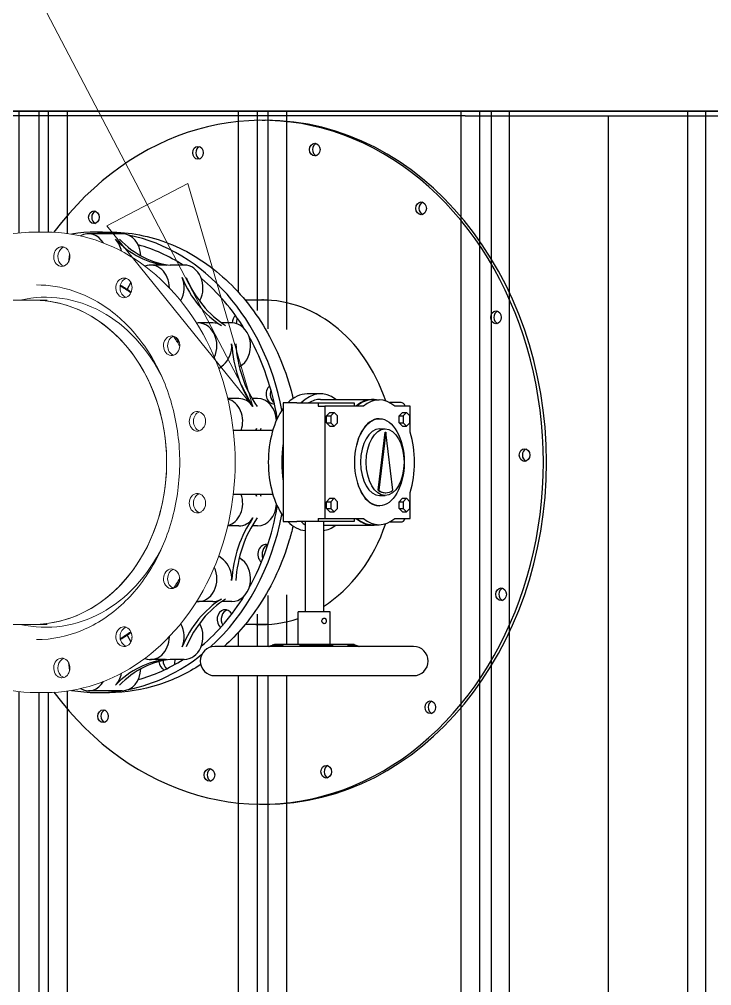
# Model space of a CAD drawing. Header units: millimetres. Extents: x -4172 to 126100, y -2 to 142133.
# Drawn here: x 48912 to 49672, y 47924 to 48983 of the extents above; entities that cross this region are included whole.
import ezdxf

# ---------------------------------------------------------------- set-up
doc = ezdxf.new("R2010")
doc.units = ezdxf.units.MM
doc.header["$LTSCALE"] = 100
doc.layers.add('P_BioGas (BG)', color=94, linetype='Continuous', lineweight=18, true_color=0x008100)
doc.layers.add('Symbol', color=7, linetype='Continuous', lineweight=18)
doc.layers.add('Visible', color=7, linetype='Continuous', lineweight=25)

# ---------------------------------------------------------------- blocks, each defined once
blk = doc.blocks.new('Balloon24')
at = {"layer": 'Symbol'}
for p, q in [((490.529, 487.802), (462.505, 541.326)), ((490.972, 488.034), (490.086, 487.57)), ((491.688, 485.587), (490.972, 488.034)), ((490.529, 487.802), (491.688, 485.587)), ((490.086, 487.57), (491.688, 485.587))]:
    blk.add_line(p, q, dxfattribs=at)
at = {"layer": 'Symbol', "flags": 128}
blk.add_lwpolyline([(490.086, 487.57), (491.688, 485.587), (490.972, 488.034), (490.086, 487.57)], dxfattribs=at)
at = {"layer": 'Symbol'}
blk.add_solid([(490.086, 487.57), (491.688, 485.587), (490.972, 488.034), (490.086, 487.57)], dxfattribs=at)

msp = doc.modelspace()

# ---------------------------------------------------------------- linework, layer by layer
at = {"layer": 'P_BioGas (BG)'}
for p, q in [((48941.42, 48750.08), (48931.19, 48750.08)), ((48927.78, 48675.38), (48755.95, 48675.38)), ((48943.12, 48675.38), (48927.78, 48675.38)), ((48927.78, 48319.78), (48755.95, 48319.78)), ((48943.12, 48319.78), (48927.78, 48319.78)), ((48941.42, 48245.08), (48931.19, 48245.08))]:
    msp.add_line(p, q, dxfattribs=at)
for centre, major_axis, start_param, end_param in [((48941.42, 48497.58), (0, -252.5), 0, 3.1415927), ((48959.03, 48723.16), (0, -10.75), 3.8851966, 8.2884749), ((48963.58, 48723.16), (0, -10.75), 3.8851966, 6.0234751), ((49027.27, 48688.82), (0, -10.75), 3.4924975, 7.8957758), ((49031.81, 48688.82), (0, 10.75), 0.3509049, 2.8818824), ((48941.42, 48497.58), (0, 181), 5.2487067, 6.4715037), ((48945.96, 48497.58), (0, 215), 5.7563782, 5.8317352), ((48947.66, 48497.58), (0, 215), 5.7649426, 5.8412465), ((48927.78, 48497.58), (0, 177.8), 3.1415927, 6.2831853), ((48927.78, 48497.58), (0, -177.8), 0, 3.1415927), ((49079.5, 48625.36), (0, -10.75), 3.0997984, 7.5030768), ((49084.04, 48625.36), (0, 10.75), 0.2568645, 2.8818824), ((48945.96, 48497.58), (0, 215), 5.3471701, 5.4099517), ((48947.66, 48497.58), (0, 215), 5.364496, 5.4046714), ((49107.76, 48542.45), (0, -10.75), 2.7070994, 7.1103777), ((49112.31, 48542.45), (0, 10.75), 0.2597102, 2.8818824), ((49107.76, 48452.71), (0, -10.75), 2.3144003, 6.7176786), ((49112.31, 48452.71), (0, 10.75), 0.2597102, 2.8818824), ((48941.42, 48497.58), (0, -181), 6.094867, 7.3176639), ((49079.5, 48369.8), (0, -10.75), 1.9217012, 6.3249795), ((49084.04, 48369.8), (0, 10.75), 0.2597102, 2.8847281), ((48945.96, 48497.58), (0, 215), 4.0148263, 4.0776079), ((48947.66, 48497.58), (0, 215), 4.0201065, 4.0602819), ((49027.27, 48306.34), (0, -10.75), 1.5290021, 5.9322804), ((49031.81, 48306.34), (0, 10.75), 0.2597102, 2.7906878), ((48945.96, 48497.58), (0, 215), 3.5930427, 3.6683998), ((48947.66, 48497.58), (0, 215), 3.5835314, 3.6598353), ((48959.03, 48272), (0, 10.75), 4.2778957, 8.681174), ((48963.58, 48272), (0, 10.75), 0.2597102, 2.3979887)]:
    msp.add_ellipse(centre, major_axis=major_axis, ratio=0.8230219, start_param=start_param, end_param=end_param, dxfattribs=at)
for points, knots in [([(48931.19, 48750.08), (48909, 48750.08), (48886.83, 48745.84), (48844.62, 48729.36), (48824.62, 48717.06), (48797.79, 48693.55), (48789.34, 48684.82), (48781.53, 48675.38)], [4.71238898, 4.71238898, 4.71238898, 4.71238898, 5.02331062, 5.02331062, 5.33722312, 5.33722312, 5.49554521, 5.49554521, 5.49554521, 5.49554521]), ([(48953.04, 48731.07), (48953.11, 48731.15), (48953.18, 48731.22), (48954.13, 48732.21), (48955.21, 48732.91), (48957.5, 48733.79), (48958.69, 48733.97), (48961.02, 48733.81), (48962.11, 48733.47), (48964.09, 48732.28), (48964.94, 48731.44), (48966.21, 48729.6), (48966.68, 48728.68), (48967.06, 48727.68)], [-4.119372, -4.119372, -4.119372, -4.119372, -4.0843036, -4.0843036, -3.6374359, -3.6374359, -3.2009208, -3.2009208, -2.7605656, -2.7605656, -2.3152803, -2.3152803, -1.9636572, -1.9636572, -1.9636572, -1.9636572]), ([(48961.65, 48733.54), (48961.45, 48733.48), (48961.25, 48733.41), (48959.9, 48732.93), (48958.82, 48732.29), (48957.83, 48731.33), (48957.71, 48731.2), (48957.59, 48731.07)], [-1.02921701, -1.02921701, -1.02921701, -1.02921701, -0.96026124, -0.96026124, -0.56840589, -0.56840589, -0.50983875, -0.50983875, -0.50983875, -0.50983875]), ([(49024.23, 48698.91), (49024.42, 48699), (49024.61, 48699.07), (49025.93, 48699.53), (49027.15, 48699.65), (49029.53, 48699.37), (49030.68, 48698.97), (49032.67, 48697.73), (49033.51, 48696.91), (49034.83, 48694.97), (49035.32, 48693.85), (49035.92, 48691.57), (49036.07, 48690.43), (49036.11, 48689.27)], [-4.1209189, -4.1209189, -4.1209189, -4.1209189, -4.0420447, -4.0420447, -3.5989515, -3.5989515, -3.1636407, -3.1636407, -2.7466039, -2.7466039, -2.3352166, -2.3352166, -1.9640441, -1.9640441, -1.9640441, -1.9640441]), ([(49029.67, 48699.24), (49029.53, 48699.2), (49029.38, 48699.15), (49029.08, 48699.04), (49028.93, 48698.98), (49028.77, 48698.91)], [-0.62124759, -0.62124759, -0.62124759, -0.62124759, -0.56907477, -0.56907477, -0.50984556, -0.50984556, -0.50984556, -0.50984556]), ([(48931.19, 48303.08), (48948.29, 48303.08), (48965.4, 48306.56), (48997.74, 48320.18), (49012.99, 48330.21), (49039.9, 48355.66), (49051.63, 48370.94), (49070.52, 48405.21), (49077.72, 48424.15), (49086.94, 48463.82), (49088.97, 48484.55), (49087.67, 48525.72), (49084.34, 48546.17), (49072.71, 48584.71), (49064.4, 48602.81), (49043.68, 48634.9), (49031.26, 48648.87), (49003.5, 48671.45), (48988.14, 48679.98), (48958.79, 48689.82), (48944.99, 48692.08), (48931.19, 48692.08)], [1.5707963, 1.5707963, 1.5707963, 1.5707963, 1.9043823, 1.9043823, 2.2322832, 2.2322832, 2.5516599, 2.5516599, 2.866559, 2.866559, 3.1799463, 3.1799463, 3.4930607, 3.4930607, 3.8066554, 3.8066554, 4.1222638, 4.1222638, 4.4432209, 4.4432209, 4.712389, 4.712389, 4.712389, 4.712389]), ([(49079.87, 48636.1), (49080.07, 48636.09), (49080.27, 48636.07), (49081.64, 48635.89), (49082.81, 48635.47), (49084.93, 48634.16), (49085.87, 48633.29), (49087.32, 48631.24), (49087.84, 48630.09), (49088.44, 48627.63), (49088.53, 48626.35), (49088.36, 48623.9), (49088.13, 48622.75), (49087.8, 48621.66)], [-4.120918, -4.120918, -4.120918, -4.120918, -4.0417141, -4.0417141, -3.598659, -3.598659, -3.163535, -3.163535, -2.746695, -2.746695, -2.3352738, -2.3352738, -1.9640451, -1.9640451, -1.9640451, -1.9640451]), ([(49111.49, 48552.2), (49111.57, 48552.15), (49111.65, 48552.11), (49112.77, 48551.43), (49113.76, 48550.56), (49115.39, 48548.48), (49116.03, 48547.29), (49116.83, 48544.68), (49116.98, 48543.3), (49116.77, 48540.53), (49116.42, 48539.16), (49115.43, 48536.9), (49114.89, 48535.98), (49114.27, 48535.17)], [-4.1193739, -4.1193739, -4.1193739, -4.1193739, -4.0843506, -4.0843506, -3.6374854, -3.6374854, -3.2009766, -3.2009766, -2.7606181, -2.7606181, -2.3153145, -2.3153145, -1.963658, -1.963658, -1.963658, -1.963658]), ([(49114.27, 48459.99), (49114.33, 48459.9), (49114.39, 48459.82), (49115.22, 48458.68), (49115.86, 48457.45), (49116.72, 48454.83), (49116.94, 48453.47), (49116.87, 48450.71), (49116.57, 48449.36), (49115.5, 48446.85), (49114.73, 48445.71), (49113.1, 48444.03), (49112.31, 48443.42), (49111.49, 48442.96)], [-4.119372, -4.119372, -4.119372, -4.119372, -4.0843036, -4.0843036, -3.6374359, -3.6374359, -3.2009208, -3.2009208, -2.7605656, -2.7605656, -2.3152803, -2.3152803, -1.9636572, -1.9636572, -1.9636572, -1.9636572]), ([(49087.8, 48373.49), (49087.87, 48373.26), (49087.94, 48373.03), (49088.34, 48371.46), (49088.51, 48370.06), (49088.42, 48367.33), (49088.15, 48366.02), (49087.17, 48363.64), (49086.48, 48362.61), (49084.79, 48360.89), (49083.8, 48360.21), (49081.81, 48359.34), (49080.82, 48359.11), (49079.87, 48359.06)], [-4.1209189, -4.1209189, -4.1209189, -4.1209189, -4.0420447, -4.0420447, -3.5989515, -3.5989515, -3.1636407, -3.1636407, -2.7466039, -2.7466039, -2.3352166, -2.3352166, -1.9640441, -1.9640441, -1.9640441, -1.9640441]), ([(48781.53, 48319.78), (48791.8, 48307.37), (48803.17, 48296.2), (48834.2, 48271.76), (48855.07, 48260.54), (48894.61, 48247.95), (48912.9, 48245.08), (48931.19, 48245.08)], [7.07082541, 7.07082541, 7.07082541, 7.07082541, 7.27889609, 7.27889609, 7.59762125, 7.59762125, 7.85398163, 7.85398163, 7.85398163, 7.85398163]), ([(49036.11, 48305.89), (49036.1, 48305.65), (49036.09, 48305.4), (49035.96, 48303.77), (49035.69, 48302.44), (49034.75, 48300.03), (49034.1, 48298.96), (49032.44, 48297.24), (49031.48, 48296.6), (49029.37, 48295.75), (49028.24, 48295.56), (49026.11, 48295.63), (49025.13, 48295.85), (49024.23, 48296.25)], [-4.120918, -4.120918, -4.120918, -4.120918, -4.0417141, -4.0417141, -3.598659, -3.598659, -3.163535, -3.163535, -2.746695, -2.746695, -2.3352738, -2.3352738, -1.9640451, -1.9640451, -1.9640451, -1.9640451]), ([(48967.06, 48267.47), (48967.05, 48267.45), (48967.04, 48267.42), (48966.55, 48266.16), (48965.94, 48265.05), (48964.4, 48263.16), (48963.47, 48262.41), (48961.39, 48261.44), (48960.27, 48261.22), (48957.97, 48261.28), (48956.82, 48261.56), (48954.79, 48262.53), (48953.9, 48263.17), (48953.12, 48264), (48953.08, 48264.04), (48953.04, 48264.09)], [-4.1822767, -4.1822767, -4.1822767, -4.1822767, -4.1751568, -4.1751568, -3.8164212, -3.8164212, -3.4466895, -3.4466895, -3.0915625, -3.0915625, -2.7436815, -2.7436815, -2.4309144, -2.4309144, -2.4149014, -2.4149014, -2.4149014, -2.4149014]), ([(48957.59, 48264.09), (48958.31, 48263.28), (48959.25, 48262.61), (48960.74, 48261.92), (48961.19, 48261.75), (48961.65, 48261.62)], [-3.24373472, -3.24373472, -3.24373472, -3.24373472, -2.90418993, -2.90418993, -2.76211293, -2.76211293, -2.76211293, -2.76211293])]:
    msp.add_open_spline(points, degree=3, knots=knots, dxfattribs=at)
msp.add_open_spline([(49028.77, 48296.25), (49029.06, 48296.12), (49029.36, 48296.01), (49029.67, 48295.92)], degree=3, dxfattribs=at)
at = {"layer": 'Visible'}
for p, q in [((70191.78, 48882.58), (48111.86, 48882.58)), ((48111.86, 48882.58), (59880.11, 48882.58)), ((59904.56, 48882.58), (48111.86, 48882.58)), ((48933.76, 48882.58), (48729.22, 48882.58)), ((49401.73, 48877.58), (48818.92, 48877.58)), ((48912.45, 48749.08), (48912.45, 48882.58)), ((48912.45, 48882.58), (48933.76, 48882.58)), ((48933.76, 48882.58), (48933.76, 48750.08)), ((48944.17, 48882.58), (49152.93, 48882.58)), ((48965.49, 48882.58), (48944.17, 48882.58)), ((48944.17, 48882.58), (48944.17, 48750.06)), ((49173.61, 48882.58), (48965.49, 48882.58)), ((48965.49, 48748.38), (48965.49, 48882.58)), ((49152.93, 48882.58), (49173.61, 48882.58)), ((49152.93, 48683.89), (49152.93, 48882.58)), ((49173.61, 48882.58), (49173.61, 48664.15)), ((49185.2, 48882.58), (49397.43, 48882.58)), ((49185.2, 48882.58), (49185.2, 48643.78)), ((49205.88, 48882.58), (49185.2, 48882.58)), ((49417.47, 48882.58), (49205.88, 48882.58)), ((49205.88, 48643.1), (49205.88, 48882.58)), ((49397.43, 43017.58), (49397.43, 48882.58)), ((49397.43, 48882.58), (49417.47, 48882.58)), ((49401.73, 48877.58), (49558.99, 48877.58)), ((49417.47, 48882.58), (49417.47, 43017.58)), ((49430.23, 48882.58), (49645.84, 48882.58)), ((49450.27, 48882.58), (49430.23, 48882.58)), ((49430.23, 48882.58), (49430.23, 43017.58)), ((49665.23, 48882.58), (49450.27, 48882.58)), ((49450.27, 43017.58), (49450.27, 48882.58)), ((49558.99, 48877.58), (49729.2, 48877.58)), ((49558.99, 43017.58), (49558.99, 48877.58)), ((49645.84, 48882.58), (49665.23, 48882.58)), ((49645.84, 43017.58), (49645.84, 48882.58)), ((49665.23, 48882.58), (49665.23, 43017.58)), ((49178.84, 48872.58), (49182.25, 48872.58)), ((48998.22, 48750.08), (49011.28, 48750.08)), ((49025.21, 48748.16), (48988.29, 48748.16)), ((48967.68, 48725.44), (48966.3, 48717.04)), ((49072.71, 48713.82), (49056.52, 48713.82)), ((49093.44, 48713.82), (49078.1, 48713.82)), ((49034.94, 48694.58), (49030.93, 48687.28)), ((49089.63, 48674.58), (49089.82, 48674.93)), ((49110.55, 48674.93), (49110.21, 48674.3)), ((49185.79, 48675.38), (49160.28, 48675.38)), ((49124.94, 48650.36), (49108.75, 48650.36)), ((49145.67, 48650.36), (49134.66, 48650.36)), ((49131.22, 48600.39), (49136.37, 48604.57)), ((49157.1, 48604.57), (49153.91, 48601.98)), ((49243.06, 48572.58), (49228.25, 48572.58)), ((49153.2, 48567.45), (49141.11, 48567.45)), ((49173.93, 48567.45), (49167.78, 48567.45)), ((49217.01, 48562.58), (49202.11, 48562.58)), ((49202.11, 48562.58), (49202.11, 48432.58)), ((49217.01, 48562.58), (49240.21, 48562.58)), ((49240.21, 48562.58), (49240.21, 48559.08)), ((49240.21, 48562.58), (49279.97, 48562.58)), ((49240.21, 48559.08), (49247.61, 48559.08)), ((49243.06, 48566.58), (49299.85, 48566.58)), ((49290.12, 48559.08), (49247.61, 48559.08)), ((49247.61, 48559.08), (49247.61, 48436.08)), ((49279.97, 48562.58), (49279.97, 48559.08)), ((49299.85, 48566.08), (49307.26, 48566.08)), ((49331.37, 48563.08), (49318.64, 48563.08)), ((49341.34, 48559.08), (49324.39, 48559.08)), ((49341.34, 48530.63), (49341.34, 48559.08)), ((49249.6, 48548.33), (49253.29, 48552.08)), ((49249.6, 48540.83), (49249.6, 48548.33)), ((49249.6, 48548.33), (49254.13, 48548.33)), ((49253.29, 48552.08), (49257.82, 48552.08)), ((49257.82, 48552.08), (49254.13, 48548.33)), ((49254.13, 48548.33), (49254.13, 48540.83)), ((49261.51, 48548.33), (49257.82, 48552.08)), ((49261.51, 48540.83), (49261.51, 48548.33)), ((49329.12, 48548.33), (49332.82, 48552.08)), ((49329.12, 48540.83), (49329.12, 48548.33)), ((49329.12, 48548.33), (49333.65, 48548.33)), ((49332.82, 48552.08), (49337.34, 48552.08)), ((49337.34, 48552.08), (49333.65, 48548.33)), ((49333.65, 48548.33), (49333.65, 48540.83)), ((49341.03, 48548.33), (49337.34, 48552.08)), ((49341.03, 48540.83), (49341.03, 48548.33)), ((49253.29, 48537.07), (49249.6, 48540.83)), ((49249.6, 48540.83), (49254.13, 48540.83)), ((49253.29, 48537.07), (49257.82, 48537.07)), ((49254.13, 48540.83), (49257.82, 48537.07)), ((49257.82, 48537.07), (49261.51, 48540.83)), ((49307.26, 48545.33), (49307.67, 48545.33)), ((49332.82, 48537.07), (49329.12, 48540.83)), ((49329.12, 48540.83), (49333.65, 48540.83)), ((49332.82, 48537.07), (49337.34, 48537.07)), ((49333.65, 48540.83), (49337.34, 48537.07)), ((49337.34, 48537.07), (49341.03, 48540.83)), ((49190.57, 48532.58), (49147.22, 48532.58)), ((49306.17, 48466.92), (49313.84, 48530.43)), ((49314.66, 48530.43), (49306.99, 48466.92)), ((49307.67, 48534.08), (49313.84, 48534.08)), ((49313.84, 48530.43), (49314.66, 48530.43)), ((49322.33, 48466.92), (49314.66, 48530.43)), ((49147.22, 48462.58), (49190.57, 48462.58)), ((49306.17, 48466.92), (49306.99, 48466.92)), ((49313.84, 48464.08), (49314.66, 48464.08)), ((49341.34, 48436.08), (49341.34, 48464.53)), ((49249.6, 48454.33), (49253.29, 48458.08)), ((49249.6, 48446.83), (49249.6, 48454.33)), ((49249.6, 48454.33), (49254.13, 48454.33)), ((49253.29, 48458.08), (49257.82, 48458.08)), ((49257.82, 48458.08), (49254.13, 48454.33)), ((49254.13, 48454.33), (49254.13, 48446.83)), ((49261.51, 48454.33), (49257.82, 48458.08)), ((49261.51, 48446.83), (49261.51, 48454.33)), ((49307.67, 48461.08), (49313.84, 48461.08)), ((49329.12, 48454.33), (49332.82, 48458.08)), ((49329.12, 48446.83), (49329.12, 48454.33)), ((49329.12, 48454.33), (49333.65, 48454.33)), ((49332.82, 48458.08), (49337.34, 48458.08)), ((49337.34, 48458.08), (49333.65, 48454.33)), ((49333.65, 48454.33), (49333.65, 48446.83)), ((49341.03, 48454.33), (49337.34, 48458.08)), ((49341.03, 48446.83), (49341.03, 48454.33)), ((49253.29, 48443.07), (49249.6, 48446.83)), ((49249.6, 48446.83), (49254.13, 48446.83)), ((49253.29, 48443.07), (49257.82, 48443.07)), ((49254.13, 48446.83), (49257.82, 48443.07)), ((49257.82, 48443.07), (49261.51, 48446.83)), ((49307.26, 48449.83), (49307.67, 48449.83)), ((49332.82, 48443.07), (49329.12, 48446.83)), ((49329.12, 48446.83), (49333.65, 48446.83)), ((49332.82, 48443.07), (49337.34, 48443.07)), ((49333.65, 48446.83), (49337.34, 48443.07)), ((49337.34, 48443.07), (49341.03, 48446.83)), ((49202.11, 48432.58), (49217.01, 48432.58)), ((49240.21, 48432.58), (49217.01, 48432.58)), ((49226.06, 48432.58), (49226.06, 48333.58)), ((49240.21, 48436.08), (49240.21, 48432.58)), ((49240.21, 48436.08), (49247.61, 48436.08)), ((49279.97, 48432.58), (49240.21, 48432.58)), ((49246.06, 48432.58), (49246.06, 48333.58)), ((49247.61, 48436.08), (49290.12, 48436.08)), ((49279.97, 48436.08), (49279.97, 48432.58)), ((49318.64, 48432.08), (49331.37, 48432.08)), ((49324.39, 48436.08), (49341.34, 48436.08)), ((49153.2, 48427.71), (49141.11, 48427.71)), ((49173.93, 48427.71), (49167.78, 48427.71)), ((49246.06, 48428.58), (49299.85, 48428.58)), ((49299.85, 48429.08), (49307.26, 48429.08)), ((49136.37, 48390.58), (49131.22, 48394.76)), ((49153.91, 48393.18), (49157.1, 48390.58)), ((49185.2, 48351.38), (49185.2, 48295.58)), ((49205.88, 48297.58), (49205.88, 48352.06)), ((49124.94, 48344.8), (49108.75, 48344.8)), ((49145.67, 48344.8), (49134.66, 48344.8)), ((49173.61, 48331.01), (49173.61, 48295.58)), ((49253.56, 48333.58), (49218.56, 48333.58)), ((49218.56, 48297.58), (49218.56, 48333.58)), ((49253.56, 48297.58), (49253.56, 48333.58)), ((49089.82, 48320.23), (49089.63, 48320.58)), ((49110.21, 48320.86), (49110.55, 48320.23)), ((49136.35, 48319.78), (49135.25, 48319.78)), ((49185.79, 48319.78), (49160.28, 48319.78)), ((49030.93, 48307.87), (49034.94, 48300.58)), ((49152.93, 48295.58), (49152.93, 48311.27)), ((49345.06, 48295.58), (49127.06, 48295.58)), ((49192.33, 48297.58), (49190.06, 48296.84)), ((49200.73, 48297.17), (49191.15, 48297.17)), ((49279.79, 48297.58), (49192.33, 48297.58)), ((49251.65, 48297.17), (49224.87, 48297.17)), ((49281.06, 48297.17), (49274.06, 48297.17)), ((49279.79, 48297.58), (49281.06, 48297.17)), ((49281.06, 48295.58), (49281.06, 48297.17)), ((48966.3, 48278.12), (48967.68, 48269.72)), ((49072.71, 48281.34), (49056.52, 48281.34)), ((49093.44, 48281.34), (49078.1, 48281.34)), ((49127.06, 48263.58), (49345.06, 48263.58)), ((49152.93, 43017.58), (49152.93, 48263.58)), ((49173.61, 48263.58), (49173.61, 43017.58)), ((49185.2, 48263.58), (49185.2, 43017.58)), ((49205.88, 43017.58), (49205.88, 48263.58)), ((48912.45, 43017.58), (48912.45, 48246.08)), ((48933.76, 48245.08), (48933.76, 43017.58)), ((48944.17, 48245.1), (48944.17, 43017.58)), ((48965.49, 43017.58), (48965.49, 48246.78)), ((49025.21, 48247), (48988.29, 48247)), ((48998.22, 48245.08), (49011.28, 48245.08)), ((49178.84, 48122.58), (49182.25, 48122.58))]:
    msp.add_line(p, q, dxfattribs=at)
for centre, start, end in [((49127.06, 48279.58), 90, 270), ((49345.06, 48279.58), 270, 90)]:
    msp.add_arc(centre, 16, start, end, dxfattribs=at)
for centre, major_axis, ratio, start_param, end_param in [((49178.84, 48497.58), (0, -375), 0.8230219, 5.4502309, 10.2577324), ((49182.25, 48497.58), (0, 375), 0.8230219, 3.1415927, 6.2831853), ((49111.87, 48836.97), (0, 7), 0.8230219, 0.3002711, 2.8413216), ((49240.04, 48840.46), (0, 7), 0.8230219, 0.3002711, 2.8413216), ((49356.76, 48776.04), (0, 7), 0.8230219, 0.3002711, 2.8413216), ((48997.65, 48766.26), (0, 7), 0.8230219, 0.3002711, 2.8413216), ((48998.22, 48497.58), (0, 252.5), 0.8230219, 6.1598064, 6.420278), ((48988.29, 48723.16), (0, 25), 0.8230219, 5.3499185, 6.7218807), ((49004.47, 48723.16), (0, 25), 0.8230219, 4.9496257, 5.5758678), ((49082.02, 48833.38), (0, -120), 0.8230219, 5.5758678, 6.2051046), ((49086.56, 48833.38), (0, -120), 0.8230219, 5.5758678, 6.2051046), ((49025.21, 48723.16), (0, 25), 0.8230219, 4.7496701, 6.2831853), ((48998.22, 48497.58), (0, 252.5), 0.8230219, 4.9406045, 6.1191039), ((48998.22, 48497.58), (0, 244.5), 0.8230219, 5.7976153, 6.0594277), ((49056.52, 48688.82), (0, 25), 0.8230219, 4.7130008, 6.5904753), ((49072.71, 48688.82), (0, 25), 0.8230219, 6.2051046, 6.2831853), ((49096.06, 48704.24), (0, 10.75), 0.8230219, 0.4662261, 0.4723689), ((49093.44, 48688.82), (0, 25), 0.8230219, 4.1233404, 6.2831853), ((49072.71, 48688.82), (0, 25), 0.8230219, 4.1233404, 5.1831688), ((49179.07, 48754.59), (0, 120), 0.8230219, 2.0415761, 2.6708129), ((49183.61, 48754.59), (0, -120), 0.8230219, 5.1831688, 5.8124055), ((48998.22, 48497.58), (0, -244.5), 0.8230219, 2.2130284, 2.5393503), ((49178.84, 48497.58), (0, 178), 0.8230219, 5.1002103, 6.3305943), ((49182.25, 48497.58), (0, 178), 0.8230219, 0.011632, 0.047409), ((49154.83, 48649.88), (0, 10.75), 0.8230219, 0.625804, 1.52673), ((49159.37, 48649.88), (0, -10.75), 0.8230219, 4.1617232, 4.7338309), ((49438.92, 48656.47), (0, 7), 0.8230219, 0.3002711, 2.8413216), ((49108.75, 48625.36), (0, 25), 0.8230219, 4.1753365, 6.3716466), ((49124.94, 48625.36), (0, 25), 0.8230219, 5.8124055, 6.2831853), ((49145.67, 48625.36), (0, 25), 0.8230219, 3.7306413, 6.2831853), ((48998.22, 48497.58), (0, -244.5), 0.8230219, 1.7685157, 2.1676541), ((49124.94, 48625.36), (0, 25), 0.8230219, 3.7306413, 4.7904697), ((49243.91, 48636.67), (0, 120), 0.8230219, 1.648877, 2.2781138), ((49248.46, 48636.67), (0, -120), 0.8230219, 4.7904697, 5.4197065), ((49192, 48572.34), (0, -10.75), 0.8230219, 3.7086149, 6.3310276), ((49196.55, 48572.34), (0, -10.75), 0.8230219, 4.2699061, 5.7564922), ((49228.25, 48497.58), (0, 75), 0.5680097, 0, 0.5223148), ((49243.06, 48497.58), (0, 75), 0.5680097, 5.8804695, 6.8055001), ((49307.26, 48497.58), (0, 68.5), 0.5680097, 5.8271606, 6.7392101), ((49137.01, 48542.45), (0, 25), 0.8230219, 4.3065051, 6.0763164), ((49153.2, 48542.45), (0, 25), 0.8230219, 5.4197065, 6.2831853), ((49173.93, 48542.45), (0, 25), 0.8230219, 4.74833, 6.2831853), ((49243.06, 48497.58), (0, 69), 0.5680097, 0, 0.3421694), ((49299.85, 48497.58), (0, 69), 0.5680097, 6.1627266, 6.7537678), ((49299.85, 48497.58), (0, 68.5), 0.5680097, 0, 0.4560247), ((49331.37, 48553.08), (0, 10), 0.5680097, 5.3558901, 6.2831853), ((49228.25, 48497.58), (0, 75), 0.5680097, 0.6604415, 2.4811512), ((49307.26, 48497.58), (0, -47.75), 0.5680097, 3.1415927, 6.2831853), ((49153.2, 48542.45), (0, 25), 0.8230219, 4.3065051, 4.3977706), ((49266.68, 48497.58), (0, 120), 0.8230219, 1.2561779, 1.2748275), ((49271.23, 48497.58), (0, -120), 0.8230219, 4.3977706, 4.4164202), ((49307.67, 48497.58), (0, -36.5), 0.5680097, 3.1415927, 6.2831853), ((49307.26, 48497.58), (0, 68.5), 0.5680097, 4.2089164, 5.2158616), ((49243.06, 48497.58), (0, 75), 0.5680097, 1.2913757, 1.850217), ((49470.24, 48505.42), (0, 7), 0.8230219, 0.3002711, 2.8413216), ((49137.01, 48452.71), (0, -25), 0.8230219, 0.2068689, 1.9766802), ((49153.2, 48452.71), (0, 25), 0.8230219, 5.0270074, 5.1182728), ((49266.68, 48497.58), (0, 120), 0.8230219, 1.8667651, 1.8854147), ((49271.23, 48497.58), (0, -120), 0.8230219, 5.0083578, 5.0270074), ((49313.84, 48497.58), (0, -33.5), 0.5680097, 5.8684092, 6.2831853), ((49314.66, 48497.58), (0, -33.5), 0.5680097, 5.8684092, 6.6979615), ((49173.93, 48452.71), (0, -25), 0.8230219, 0, 1.5348553), ((48998.22, 48497.58), (0, -244.5), 0.8230219, 0.9739386, 1.3730769), ((48998.22, 48497.58), (0, -252.5), 0.8230219, 0.6380436, 1.3425808), ((49243.91, 48358.49), (0, 120), 0.8230219, 0.8634789, 1.4927156), ((49248.46, 48358.49), (0, -120), 0.8230219, 4.0050715, 4.6343083), ((49153.2, 48452.71), (0, -25), 0.8230219, 0, 0.8634789), ((49228.25, 48497.58), (0, -75), 0.5680097, 5.7608705, 6.2319453), ((49243.06, 48497.58), (0, 75), 0.5680097, 2.6192778, 2.7312022), ((49299.85, 48497.58), (0, -69), 0.5680097, 5.8126028, 6.403644), ((49299.85, 48497.58), (0, -68.5), 0.5680097, 5.8271606, 6.2831853), ((49307.26, 48497.58), (0, -68.5), 0.5680097, 5.8271606, 6.7392101), ((49331.37, 48442.08), (0, -10), 0.5680097, 0, 0.9272952), ((49178.84, 48497.58), (0, -178), 0.8230219, 0.4766917, 1.182975), ((49243.06, 48497.58), (0, -75), 0.5680097, 0.0705668, 0.4027158), ((49183.08, 48396.64), (0, 10.75), 0.8230219, 6.0458538, 8.8173727), ((49187.62, 48396.64), (0, 10.75), 0.8230219, 0.2876475, 2.0272214), ((49124.94, 48369.8), (0, 25), 0.8230219, 4.6343083, 5.6941367), ((49145.67, 48369.8), (0, -25), 0.8230219, 0, 2.552544), ((49108.75, 48369.8), (0, -25), 0.8230219, 6.194724, 8.3910341), ((49444.52, 48352.83), (0, 7), 0.8230219, 0.3002711, 2.8413216), ((49179.07, 48240.57), (0, 120), 0.8230219, 0.4707798, 1.1000166), ((49183.61, 48240.57), (0, -120), 0.8230219, 3.6123724, 4.2416092), ((48998.22, 48497.58), (0, -244.5), 0.8230219, 0.6022423, 0.9285642), ((49124.94, 48369.8), (0, -25), 0.8230219, 0, 0.4707798), ((49138.34, 48325.23), (0, 10.75), 0.8230219, 5.3030032, 8.8219159), ((49142.88, 48325.23), (0, 10.75), 0.8230219, 0.2597102, 2.1886981), ((49178.84, 48497.58), (0, -178), 0.8230219, 6.2357763, 6.5577482), ((49072.71, 48306.34), (0, 25), 0.8230219, 4.2416092, 5.3014376), ((49093.44, 48306.34), (0, -25), 0.8230219, 0, 2.1598449), ((49182.25, 48497.58), (0, -178), 0.8230219, 6.2357763, 6.2715533), ((49056.52, 48306.34), (0, -25), 0.8230219, 5.9758953, 7.8533698), ((48998.22, 48497.58), (0, -252.5), 0.8230219, 0.1640815, 0.5845239), ((49082.02, 48161.78), (0, 120), 0.8230219, 0.0780807, 0.7073175), ((49086.56, 48161.78), (0, 120), 0.8230219, 0.0780807, 0.7073175), ((48998.22, 48497.58), (0, -244.5), 0.8230219, 0.2237576, 0.4855701), ((49074.51, 48280.07), (0, -10.75), 0.8230219, 4.8048024, 5.9477635), ((49079.06, 48280.07), (0, -10.75), 0.8230219, 4.7069237, 5.6919743), ((49072.71, 48306.34), (0, -25), 0.8230219, 0, 0.0780807), ((49074.51, 48280.07), (0, -10.75), 0.8230219, 1.1411739, 1.6895726), ((49004.47, 48272), (0, 25), 0.8230219, 3.8489101, 4.4751523), ((49025.21, 48272), (0, -25), 0.8230219, 0, 1.5335152), ((48988.29, 48272), (0, -25), 0.8230219, 5.8444899, 7.2164521), ((48998.22, 48497.58), (0, -252.5), 0.8230219, 6.1460927, 6.4065642), ((49366.86, 48228.9), (0, 7), 0.8230219, 0.3002711, 2.8413216), ((49007.74, 48219.11), (0, 7), 0.8230219, 0.3002711, 2.8413216), ((49124.46, 48154.69), (0, 7), 0.8230219, 0.3002711, 2.8413216), ((49252.63, 48158.19), (0, 7), 0.8230219, 0.3002711, 2.8413216)]:
    msp.add_ellipse(centre, major_axis=major_axis, ratio=ratio, start_param=start_param, end_param=end_param, dxfattribs=at)
for centre, major_axis, ratio in [((49108.47, 48836.97), (0, -7), 0.8230219), ((49236.63, 48840.46), (0, 7), 0.8230219), ((49353.35, 48776.04), (0, 7), 0.8230219), ((48994.24, 48766.26), (0, -7), 0.8230219), ((49435.51, 48656.47), (0, 7), 0.8230219), ((49307.67, 48497.58), (0, -47.75), 0.5680097), ((49313.84, 48497.58), (0, -36.5), 0.5680097), ((49466.83, 48505.42), (0, 7), 0.8230219), ((49441.11, 48352.83), (0, 7), 0.8230219), ((49363.45, 48228.9), (0, 7), 0.8230219), ((49004.34, 48219.11), (0, -7), 0.8230219), ((49121.06, 48154.69), (0, -7), 0.8230219), ((49249.22, 48158.19), (0, 7), 0.8230219)]:
    msp.add_ellipse(centre, major_axis=major_axis, ratio=ratio, dxfattribs=at)
for points, knots in [([(49011.28, 48750.08), (49033.46, 48750.08), (49055.63, 48745.81), (49097.79, 48729.2), (49117.76, 48716.8), (49153.62, 48685.07), (49169.45, 48665.66), (49195.34, 48621.75), (49205.34, 48597.23), (49212.21, 48570.14), (49212.53, 48568.83), (49212.85, 48567.51)], [5.632481, 5.632481, 5.632481, 5.632481, 5.9461176, 5.9461176, 6.2619181, 6.2619181, 6.581702, 6.581702, 6.9041528, 6.9041528, 6.920552, 6.920552, 6.920552, 6.920552]), ([(49212.85, 48427.65), (49211.59, 48422.4), (49210.2, 48417.19), (49201.06, 48386.61), (49190.03, 48362.62), (49164.87, 48324.15), (49151.78, 48308.74), (49137.21, 48295.58)], [7.48600263, 7.48600263, 7.48600263, 7.48600263, 7.55138561, 7.55138561, 7.87480326, 7.87480326, 8.13497296, 8.13497296, 8.13497296, 8.13497296]), ([(49247.06, 48326.63), (49246.76, 48326.63), (49246.43, 48326.55), (49245.82, 48326.24), (49245.53, 48326.01), (49245.07, 48325.47), (49244.86, 48325.12), (49244.59, 48324.37), (49244.52, 48323.96), (49244.52, 48323.2), (49244.59, 48322.79), (49244.86, 48322.03), (49245.07, 48321.69), (49245.53, 48321.15), (49245.82, 48320.92), (49246.43, 48320.61), (49246.76, 48320.53), (49247.36, 48320.53), (49247.67, 48320.61), (49248.22, 48320.92), (49248.46, 48321.15), (49248.84, 48321.69), (49249, 48322.03), (49249.21, 48322.79), (49249.26, 48323.2), (49249.26, 48323.58), (49249.26, 48323.96), (49249.21, 48324.37), (49249, 48325.12), (49248.84, 48325.47), (49248.46, 48326.01), (49248.22, 48326.24), (49247.67, 48326.55), (49247.36, 48326.63), (49247.06, 48326.63)], [0.4605702, 0.4605702, 0.4605702, 0.4605702, 0.5757109, 0.5757109, 0.6908515, 0.6908515, 0.8059959, 0.8059959, 0.9211403, 0.9211403, 1.0362847, 1.0362847, 1.1514291, 1.1514291, 1.2665698, 1.2665698, 1.3817105, 1.3817105, 1.4968512, 1.4968512, 1.6119919, 1.6119919, 1.7271362, 1.7271362, 1.8422806, 1.8422806, 1.8422806, 1.957425, 1.957425, 2.0725694, 2.0725694, 2.1877101, 2.1877101, 2.3028508, 2.3028508, 2.3028508, 2.3028508]), ([(49187.46, 48295.99), (49187.69, 48296.07), (49187.92, 48296.14), (49188.73, 48296.41), (49189.26, 48296.58), (49190.09, 48296.85), (49190.46, 48296.97), (49190.97, 48297.13), (49191.12, 48297.17), (49191.15, 48297.17)], [0.11443607, 0.11443607, 0.11443607, 0.11443607, 0.18569748, 0.18569748, 0.37139496, 0.37139496, 0.54666145, 0.54666145, 0.72192795, 0.72192795, 0.72192795, 0.72192795]), ([(49200.73, 48297.17), (49201.1, 48297.17), (49201.4, 48297.13), (49201.76, 48296.97), (49201.83, 48296.85), (49201.76, 48296.58), (49201.61, 48296.41), (49201.25, 48296.14), (49201.13, 48296.07), (49201, 48295.99)], [0.72192814, 0.72192814, 0.72192814, 0.72192814, 0.89719468, 0.89719468, 1.07246122, 1.07246122, 1.25815875, 1.25815875, 1.32942015, 1.32942015, 1.32942015, 1.32942015]), ([(49219.43, 48295.99), (49219.57, 48296.07), (49219.71, 48296.14), (49220.29, 48296.41), (49220.81, 48296.58), (49221.85, 48296.85), (49222.45, 48296.97), (49223.67, 48297.13), (49224.3, 48297.17), (49224.87, 48297.17)], [0.11443607, 0.11443607, 0.11443607, 0.11443607, 0.18569748, 0.18569748, 0.37139496, 0.37139496, 0.54666145, 0.54666145, 0.72192795, 0.72192795, 0.72192795, 0.72192795]), ([(49251.65, 48297.17), (49252.2, 48297.17), (49252.82, 48297.13), (49254.06, 48296.97), (49254.67, 48296.85), (49255.76, 48296.58), (49256.31, 48296.41), (49256.96, 48296.14), (49257.12, 48296.07), (49257.27, 48295.99)], [0.72192814, 0.72192814, 0.72192814, 0.72192814, 0.89719468, 0.89719468, 1.07246122, 1.07246122, 1.25815875, 1.25815875, 1.32942015, 1.32942015, 1.32942015, 1.32942015]), ([(49274.39, 48295.99), (49274.24, 48296.07), (49274.1, 48296.14), (49273.65, 48296.41), (49273.44, 48296.58), (49273.25, 48296.85), (49273.25, 48296.97), (49273.5, 48297.13), (49273.74, 48297.17), (49274.06, 48297.17)], [0.11443607, 0.11443607, 0.11443607, 0.11443607, 0.18569748, 0.18569748, 0.37139496, 0.37139496, 0.54666145, 0.54666145, 0.72192795, 0.72192795, 0.72192795, 0.72192795]), ([(49281.06, 48297.14), (49281.11, 48297.12), (49281.18, 48297.09), (49281.48, 48296.97), (49281.79, 48296.85), (49282.54, 48296.58), (49283.03, 48296.41), (49283.79, 48296.14), (49284.01, 48296.07), (49284.24, 48295.99)], [0.80234002, 0.80234002, 0.80234002, 0.80234002, 0.89719468, 0.89719468, 1.07246122, 1.07246122, 1.25815875, 1.25815875, 1.32942015, 1.32942015, 1.32942015, 1.32942015]), ([(49111.53, 48275.74), (49096.97, 48266.21), (49081.43, 48258.75), (49047.75, 48247.96), (49029.52, 48245.08), (49011.28, 48245.08)], [8.28015432, 8.28015432, 8.28015432, 8.28015432, 8.516133, 8.516133, 8.77407366, 8.77407366, 8.77407366, 8.77407366])]:
    msp.add_open_spline(points, degree=3, knots=knots, dxfattribs=at)
for points, weights in [([(49186.2, 48295.58), (49186.84, 48295.79), (49187.46, 48295.99)], [1.00416279658, 1.00216703297, 1]), ([(49201, 48295.99), (49200.65, 48295.79), (49200.29, 48295.58)], [1, 1.00216703297, 1.00416279658]), ([(49218.72, 48295.58), (49219.08, 48295.79), (49219.43, 48295.99)], [1.00416279658, 1.00216703297, 1]), ([(49257.27, 48295.99), (49257.68, 48295.79), (49258.09, 48295.58)], [1, 1.00216703297, 1.00416279658]), ([(49275.21, 48295.58), (49274.79, 48295.79), (49274.39, 48295.99)], [1.02154096712, 1.01987276167, 1.01802888524]), ([(49284.24, 48295.99), (49284.84, 48295.79), (49285.46, 48295.58)], [1.01802888524, 1.01987276167, 1.02154096711])]:
    msp.add_rational_spline(points, weights, degree=2, dxfattribs=at)

# ---------------------------------------------------------------- block references
at = {"layer": 'Symbol', "xscale": 100, "yscale": 100, "zscale": 100}
msp.add_blockref('Balloon24', (0, 0), dxfattribs=at)

doc.saveas('drawing.dxf')
